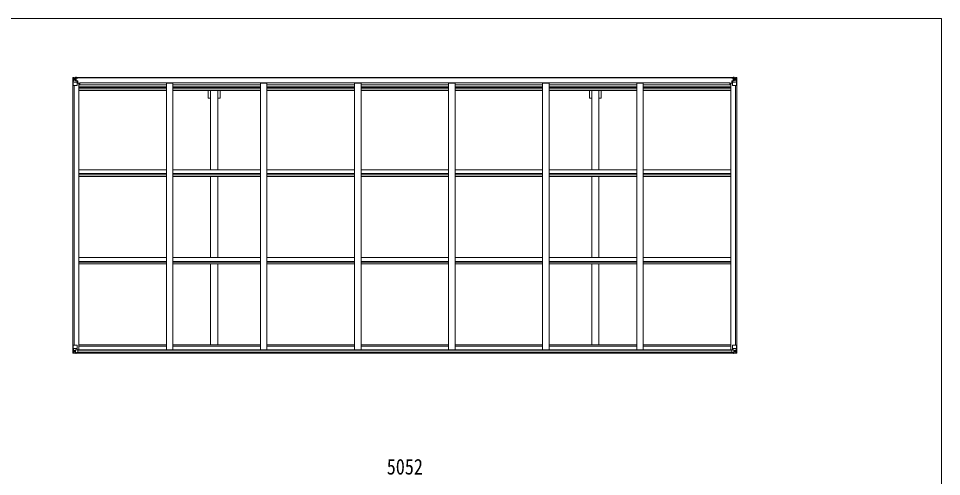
# Model space of a CAD drawing. Units: millimetres at full size; details may follow other scales. Extents: x -6988 to 7066, y -4877 to 4823.
# Drawn here: x -314 to 6712, y 1337 to 4823 of the extents above; entities that cross this region are included whole.
import ezdxf
from ezdxf.enums import TextEntityAlignment as Align

# ---------------------------------------------------------------- set-up
doc = ezdxf.new("R2010")
doc.units = ezdxf.units.MM
doc.header["$LTSCALE"] = 25
for name, color, linetype, lineweight in [('0-1_本体', 4, 'Continuous', 9), ('0-2_部品', 7, 'Continuous', 9), ('0-A_寸法', 6, 'Continuous', 9), ('F-0_240', 7, 'Continuous', 9)]:
    doc.layers.add(name, color=color, linetype=linetype, lineweight=lineweight)
doc.styles.add('ＭＳ ゴシック', font='')
doc.styles.get('ＭＳ ゴシック').set_extended_font_data('MS Gothic')

msp = doc.modelspace()

# ---------------------------------------------------------------- linework, layer by layer
at = {"layer": '0-1_本体'}
for p, q in [((122.21, 4373.29), (5131.21, 4373.29)), ((122.22, 4371.23), (5131.21, 4371.23)), ((100.71, 2337.45), (100.71, 4312.52)), ((109.71, 2337.45), (109.71, 4312.52)), ((110.41, 2337.45), (110.41, 4312.52)), ((132.71, 4331), (145.71, 4331)), ((145.71, 2301.1), (145.71, 4331)), ((145.71, 4317.95), (811.71, 4317.95)), ((145.71, 4301.52), (811.71, 4301.52)), ((145.71, 4297.73), (811.71, 4297.73)), ((145.71, 4286.38), (811.71, 4286.38)), ((5100.21, 4333.03), (153.21, 4333.03)), ((153.21, 4333.03), (153.21, 4317.95)), ((811.71, 2301.1), (811.71, 4330.36)), ((861.71, 4330.36), (811.71, 4330.36)), ((861.71, 2301.1), (861.71, 4330.36)), ((861.71, 4317.95), (1527.71, 4317.95)), ((861.71, 4301.52), (1527.71, 4301.52)), ((861.71, 4297.73), (1527.71, 4297.73)), ((861.71, 4286.38), (1527.71, 4286.38)), ((1527.71, 2301.1), (1527.71, 4330.36)), ((1577.71, 4330.36), (1527.71, 4330.36)), ((1577.71, 2301.1), (1577.71, 4330.36)), ((1577.71, 4317.95), (2243.71, 4317.95)), ((1577.71, 4301.52), (2243.71, 4301.52)), ((1577.71, 4297.73), (2243.71, 4297.73)), ((1577.71, 4286.38), (2243.71, 4286.38)), ((2243.71, 2301.1), (2243.71, 4330.36)), ((2293.71, 4330.36), (2243.71, 4330.36)), ((2293.71, 2301.1), (2293.71, 4330.36)), ((2293.71, 4317.95), (2959.71, 4317.95)), ((2293.71, 4301.52), (2959.71, 4301.52)), ((2293.71, 4297.73), (2959.71, 4297.73)), ((2293.71, 4286.38), (2959.71, 4286.38)), ((2959.71, 2301.1), (2959.71, 4330.36)), ((3009.71, 4330.36), (2959.71, 4330.36)), ((3009.71, 2301.1), (3009.71, 4330.36)), ((3009.71, 4317.95), (3675.71, 4317.95)), ((3009.71, 4301.52), (3675.71, 4301.52)), ((3009.71, 4297.73), (3675.71, 4297.73)), ((3009.71, 4286.38), (3675.71, 4286.38)), ((3675.71, 2301.1), (3675.71, 4330.36)), ((3725.71, 4330.36), (3675.71, 4330.36)), ((3725.71, 2301.1), (3725.71, 4330.36)), ((3725.71, 4317.95), (4391.71, 4317.95)), ((3725.71, 4301.52), (4391.71, 4301.52)), ((3725.71, 4297.73), (4391.71, 4297.73)), ((3725.71, 4286.38), (4391.71, 4286.38)), ((4391.71, 2301.1), (4391.71, 4330.36)), ((4441.71, 4330.36), (4391.71, 4330.36)), ((4441.71, 2301.1), (4441.71, 4330.36)), ((4441.71, 4317.95), (5107.71, 4317.95)), ((4441.71, 4301.52), (5107.71, 4301.52)), ((4441.71, 4297.73), (5107.71, 4297.73)), ((4441.71, 4286.38), (5107.71, 4286.38)), ((5100.21, 4333.03), (5100.21, 4317.95)), ((5107.71, 2301.1), (5107.71, 4331)), ((5120.71, 4331), (5107.71, 4331)), ((5143.01, 2337.45), (5143.01, 4312.52)), ((5143.71, 2337.45), (5143.71, 4312.52)), ((5152.71, 2337.45), (5152.71, 4312.52)), ((145.71, 4273.56), (811.71, 4273.56)), ((861.71, 4273.56), (1527.71, 4273.56)), ((1130.73, 4217.29), (1130.73, 4273.56)), ((1148.43, 4217.29), (1130.73, 4217.29)), ((1148.43, 3671), (1148.43, 4273.56)), ((1203.43, 3671), (1203.43, 4273.56)), ((1221.13, 4217.29), (1203.43, 4217.29)), ((1221.13, 4217.29), (1221.13, 4273.56)), ((1577.71, 4273.56), (2243.71, 4273.56)), ((2293.71, 4273.56), (2959.71, 4273.56)), ((3009.71, 4273.56), (3675.71, 4273.56)), ((3725.71, 4273.56), (4391.71, 4273.56)), ((4031.51, 4217.29), (4031.51, 4273.56)), ((4049.21, 4217.29), (4031.51, 4217.29)), ((4049.21, 3671), (4049.21, 4273.56)), ((4104.21, 3671), (4104.21, 4273.56)), ((4121.91, 4217.29), (4104.21, 4217.29)), ((4121.91, 4217.29), (4121.91, 4273.56)), ((4441.71, 4273.56), (5107.71, 4273.56)), ((145.71, 3671), (811.71, 3671)), ((861.71, 3671), (1527.71, 3671)), ((1577.71, 3671), (2243.71, 3671)), ((2293.71, 3671), (2959.71, 3671)), ((3009.71, 3671), (3675.71, 3671)), ((3725.71, 3671), (4391.71, 3671)), ((4441.71, 3671), (5107.71, 3671)), ((145.71, 3641.96), (811.71, 3641.96)), ((145.71, 3632.23), (811.71, 3632.23)), ((145.71, 3619.37), (811.71, 3619.37)), ((861.71, 3641.96), (1527.71, 3641.96)), ((861.71, 3632.23), (1527.71, 3632.23)), ((861.71, 3619.37), (1527.71, 3619.37)), ((1148.43, 3003.54), (1148.43, 3619.37)), ((1203.43, 3003.54), (1203.43, 3619.37)), ((1577.71, 3641.96), (2243.71, 3641.96)), ((1577.71, 3632.23), (2243.71, 3632.23)), ((1577.71, 3619.37), (2243.71, 3619.37)), ((2293.71, 3641.96), (2959.71, 3641.96)), ((2293.71, 3632.23), (2959.71, 3632.23)), ((2293.71, 3619.37), (2959.71, 3619.37)), ((3009.71, 3641.96), (3675.71, 3641.96)), ((3009.71, 3632.23), (3675.71, 3632.23)), ((3009.71, 3619.37), (3675.71, 3619.37)), ((3725.71, 3641.96), (4391.71, 3641.96)), ((3725.71, 3632.23), (4391.71, 3632.23)), ((3725.71, 3619.37), (4391.71, 3619.37)), ((4049.21, 3003.54), (4049.21, 3619.37)), ((4104.21, 3003.54), (4104.21, 3619.37)), ((4441.71, 3641.96), (5107.71, 3641.96)), ((4441.71, 3632.23), (5107.71, 3632.23)), ((4441.71, 3619.37), (5107.71, 3619.37)), ((145.71, 3003.54), (811.71, 3003.54)), ((145.71, 2973.79), (811.71, 2973.79)), ((145.71, 2969.37), (811.71, 2969.37)), ((145.71, 2956.36), (811.71, 2956.36)), ((861.71, 3003.54), (1527.71, 3003.54)), ((861.71, 2973.79), (1527.71, 2973.79)), ((861.71, 2969.37), (1527.71, 2969.37)), ((861.71, 2956.36), (1527.71, 2956.36)), ((1148.43, 2338.33), (1148.43, 2956.36)), ((1203.43, 2338.33), (1203.43, 2956.36)), ((1577.71, 3003.54), (2243.71, 3003.54)), ((1577.71, 2973.79), (2243.71, 2973.79)), ((1577.71, 2969.37), (2243.71, 2969.37)), ((1577.71, 2956.36), (2243.71, 2956.36)), ((2293.71, 3003.54), (2959.71, 3003.54)), ((2293.71, 2973.79), (2959.71, 2973.79)), ((2293.71, 2969.37), (2959.71, 2969.37)), ((2293.71, 2956.36), (2959.71, 2956.36)), ((3009.71, 3003.54), (3675.71, 3003.54)), ((3009.71, 2973.79), (3675.71, 2973.79)), ((3009.71, 2969.37), (3675.71, 2969.37)), ((3009.71, 2956.36), (3675.71, 2956.36)), ((3725.71, 3003.54), (4391.71, 3003.54)), ((3725.71, 2973.79), (4391.71, 2973.79)), ((3725.71, 2969.37), (4391.71, 2969.37)), ((3725.71, 2956.36), (4391.71, 2956.36)), ((4049.21, 2338.33), (4049.21, 2956.36)), ((4104.21, 2338.33), (4104.21, 2956.36)), ((4441.71, 3003.54), (5107.71, 3003.54)), ((4441.71, 2973.79), (5107.71, 2973.79)), ((4441.71, 2969.37), (5107.71, 2969.37)), ((4441.71, 2956.36), (5107.71, 2956.36)), ((811.71, 2338.33), (145.71, 2338.33)), ((811.71, 2329.2), (145.71, 2329.2)), ((1527.71, 2338.33), (861.71, 2338.33)), ((1527.71, 2329.2), (861.71, 2329.2)), ((2243.71, 2338.33), (1577.71, 2338.33)), ((2243.71, 2329.2), (1577.71, 2329.2)), ((2959.71, 2338.33), (2293.71, 2338.33)), ((2959.71, 2329.2), (2293.71, 2329.2)), ((3675.71, 2338.33), (3009.71, 2338.33)), ((3675.71, 2329.2), (3009.71, 2329.2)), ((4391.71, 2338.33), (3725.71, 2338.33)), ((4391.71, 2329.2), (3725.71, 2329.2)), ((5107.71, 2338.33), (4441.71, 2338.33)), ((5107.44, 2329.2), (4441.71, 2329.2)), ((127.52, 2276.6), (5125.89, 2276.6)), ((127.52, 2275.65), (5125.89, 2275.65)), ((136.98, 2301.1), (5116.43, 2301.1)), ((137.52, 2298.74), (5115.89, 2298.74)), ((137.52, 2283.09), (5115.89, 2283.09))]:
    msp.add_line(p, q, dxfattribs=at)
at = {"layer": '0-2_部品'}
for p, q in [((98.71, 4373.23), (98.71, 4373.2)), ((99.65, 4374.24), (99.65, 4374.24)), ((99.65, 4374.19), (99.65, 4374.23)), ((108.62, 4374.62), (100.69, 4374.15)), ((101.55, 4373.18), (101.55, 4373.11)), ((101.55, 4312.52), (101.55, 4373.11)), ((105.52, 4369.73), (102.79, 4373.4)), ((106.38, 4366.23), (108.71, 4366.29)), ((106.38, 4352.75), (106.38, 4366.23)), ((120.71, 4375.41), (108.71, 4374.63)), ((108.71, 4366.28), (120.71, 4366.28)), ((114.19, 4359.08), (114.19, 4358.12)), ((119.71, 4366.28), (120.71, 4366.28)), ((127.21, 4375.92), (120.71, 4375.52)), ((120.71, 4349.43), (120.71, 4375.52)), ((120.71, 4374.64), (127.21, 4375.04)), ((122.21, 4369.82), (120.71, 4369.82)), ((122.21, 4366.28), (120.71, 4366.28)), ((127.21, 4374.11), (122.21, 4374.02)), ((122.71, 4369.46), (122.21, 4369.46)), ((126.21, 4364.53), (122.21, 4364.53)), ((126.21, 4356.32), (122.21, 4356.32)), ((122.32, 4368.16), (126.21, 4368.16)), ((122.7, 4368.36), (122.7, 4368.53)), ((122.7, 4368.53), (122.71, 4368.53)), ((122.71, 4370.48), (122.71, 4368.53)), ((130.71, 4370.48), (122.71, 4370.48)), ((130.71, 4370.46), (122.71, 4370.46)), ((132.71, 4368.62), (122.71, 4368.53)), ((126.21, 4348.42), (126.21, 4368.39)), ((127.21, 4375.04), (127.21, 4375.92)), ((127.21, 4374.52), (127.21, 4375.04)), ((127.21, 4374.52), (127.21, 4374.11)), ((127.21, 4374.11), (127.21, 4373.29)), ((129.21, 4371.23), (129.21, 4370.48)), ((132.21, 4373.72), (132.21, 4373.29)), ((132.51, 4373.72), (132.21, 4373.72)), ((132.51, 4373.72), (134.2, 4373.29)), ((132.71, 4370.22), (137.71, 4370.22)), ((132.71, 4368.62), (132.71, 4370.22)), ((137.71, 4371.23), (137.71, 4370.22)), ((137.71, 4370.22), (138.71, 4370.22)), ((138.71, 4370.22), (138.71, 4371.23)), ((138.71, 4370.22), (138.71, 4368.66)), ((138.71, 4368.54), (138.71, 4368.66)), ((5114.71, 4370.22), (5114.71, 4371.23)), ((5115.71, 4370.22), (5114.71, 4370.22)), ((5114.71, 4370.22), (5114.71, 4368.66)), ((5114.71, 4368.54), (5114.71, 4368.66)), ((5115.71, 4371.23), (5115.71, 4370.22)), ((5120.71, 4370.22), (5115.71, 4370.22)), ((5120.91, 4373.72), (5119.22, 4373.29)), ((5120.71, 4368.62), (5120.71, 4370.22)), ((5120.71, 4368.62), (5130.71, 4368.53)), ((5120.91, 4373.72), (5121.21, 4373.72)), ((5121.21, 4373.72), (5121.21, 4373.29)), ((5122.71, 4370.48), (5130.71, 4370.48)), ((5122.71, 4370.46), (5130.71, 4370.46)), ((5126.21, 4375.92), (5132.71, 4375.52)), ((5126.21, 4375.04), (5126.21, 4375.92)), ((5132.71, 4374.64), (5126.21, 4375.04)), ((5126.21, 4374.52), (5126.21, 4375.04)), ((5126.21, 4374.52), (5126.21, 4374.11)), ((5126.21, 4374.11), (5131.21, 4374.02)), ((5126.21, 4374.11), (5126.21, 4373.29)), ((5127.21, 4348.42), (5127.21, 4368.39)), ((5131.1, 4368.16), (5127.21, 4368.16)), ((5127.21, 4364.53), (5131.21, 4364.53)), ((5127.21, 4356.32), (5131.21, 4356.32)), ((5130.71, 4370.48), (5130.71, 4368.53)), ((5130.71, 4369.46), (5131.21, 4369.46)), ((5130.71, 4368.36), (5130.71, 4368.53)), ((5130.71, 4368.53), (5130.71, 4368.53)), ((5131.21, 4369.82), (5132.71, 4369.82)), ((5131.21, 4366.28), (5132.71, 4366.28)), ((5132.71, 4349.43), (5132.71, 4375.52)), ((5132.71, 4375.41), (5144.71, 4374.63)), ((5133.71, 4366.28), (5132.71, 4366.28)), ((5144.71, 4366.28), (5132.71, 4366.28)), ((5139.23, 4359.08), (5139.23, 4358.12)), ((5147.04, 4366.23), (5144.71, 4366.29)), ((5144.8, 4374.62), (5152.72, 4374.15)), ((5147.04, 4352.75), (5147.04, 4366.23)), ((5147.89, 4369.73), (5150.63, 4373.4)), ((5151.86, 4373.18), (5151.86, 4373.11)), ((5151.86, 4312.52), (5151.86, 4373.11)), ((5153.77, 4374.24), (5153.77, 4374.24)), ((5153.77, 4374.19), (5153.77, 4374.23)), ((5154.71, 4373.23), (5154.71, 4373.2)), ((101.55, 4312.52), (131.71, 4312.52)), ((102.1, 4339.41), (106.24, 4351.49)), ((102.1, 4339.41), (108.71, 4339.19)), ((108.71, 4352.72), (106.38, 4352.75)), ((108.71, 4352.72), (120.71, 4352.72)), ((108.71, 4352.72), (108.71, 4352.72)), ((108.71, 4339.19), (132.71, 4339.19)), ((122.21, 4352.72), (120.71, 4352.72)), ((121.53, 4349.17), (131.88, 4347.52)), ((121.53, 4348.53), (121.53, 4349.17)), ((131.88, 4346.88), (121.53, 4348.53)), ((131.88, 4347.52), (131.88, 4346.88)), ((132.16, 4347.44), (136.21, 4347.4)), ((132.71, 4313.52), (132.71, 4346.62)), ((137.21, 4335.52), (132.71, 4335.52)), ((153.21, 4331.61), (132.71, 4331.61)), ((137.21, 4347.39), (136.21, 4347.4)), ((136.21, 4345.67), (137.21, 4345.67)), ((137.21, 4331.61), (137.21, 4347.39)), ((5100.21, 4331.61), (5120.71, 4331.61)), ((5116.21, 4347.39), (5117.21, 4347.4)), ((5116.21, 4331.61), (5116.21, 4347.39)), ((5117.21, 4345.67), (5116.21, 4345.67)), ((5116.21, 4335.52), (5120.71, 4335.52)), ((5121.26, 4347.44), (5117.21, 4347.4)), ((5120.71, 4313.52), (5120.71, 4346.62)), ((5144.71, 4339.19), (5120.71, 4339.19)), ((5131.88, 4349.17), (5121.53, 4347.52)), ((5121.53, 4346.88), (5131.88, 4348.53)), ((5121.53, 4347.52), (5121.53, 4346.88)), ((5151.86, 4312.52), (5121.71, 4312.52)), ((5131.21, 4352.72), (5132.71, 4352.72)), ((5131.88, 4348.53), (5131.88, 4349.17)), ((5144.71, 4352.72), (5132.71, 4352.72)), ((5144.71, 4352.72), (5147.04, 4352.75)), ((5144.71, 4352.72), (5144.71, 4352.72)), ((5151.32, 4339.41), (5144.71, 4339.19)), ((5151.32, 4339.41), (5147.18, 4351.49)), ((99.02, 2337.45), (132.02, 2337.45)), ((99.02, 2276.74), (99.02, 2337.45)), ((101.86, 2337.45), (101.86, 2276.86)), ((133.02, 2336.45), (133.02, 2303.35)), ((5120.39, 2336.45), (5120.39, 2303.35)), ((5154.39, 2337.45), (5121.39, 2337.45)), ((5151.55, 2337.45), (5151.55, 2276.86)), ((5154.39, 2276.74), (5154.39, 2337.45)), ((99.96, 2275.78), (99.96, 2275.74)), ((108.93, 2275.35), (101.01, 2275.82)), ((101.87, 2276.79), (101.86, 2276.86)), ((102.41, 2310.57), (109.02, 2310.78)), ((102.41, 2310.57), (106.55, 2298.48)), ((105.83, 2280.24), (103.1, 2276.57)), ((109.02, 2297.25), (106.69, 2297.22)), ((106.69, 2297.22), (106.69, 2283.75)), ((106.69, 2283.75), (109.02, 2283.69)), ((109.02, 2310.78), (133.02, 2310.78)), ((109.02, 2297.25), (109.02, 2297.25)), ((121.02, 2297.25), (109.02, 2297.25)), ((109.02, 2283.69), (121.02, 2283.69)), ((121.02, 2274.56), (109.02, 2275.35)), ((113.54, 2290.89), (113.54, 2291.85)), ((121.02, 2301.23), (127.52, 2301.23)), ((121.02, 2301.23), (121.02, 2274.45)), ((132.19, 2303.09), (121.85, 2301.44)), ((121.85, 2301.44), (121.85, 2301.23)), ((124.54, 2301.23), (132.19, 2302.46)), ((127.52, 2301.23), (136.52, 2301.2)), ((127.52, 2274.05), (127.52, 2279.99)), ((136.52, 2279.42), (127.52, 2279.37)), ((132.19, 2302.46), (132.19, 2303.09)), ((137.52, 2300.29), (137.52, 2280.14)), ((5115.89, 2300.29), (5115.89, 2280.14)), ((5125.89, 2301.23), (5116.89, 2301.2)), ((5116.89, 2279.42), (5125.89, 2279.37)), ((5144.39, 2310.78), (5120.39, 2310.78)), ((5121.22, 2303.09), (5131.57, 2301.44)), ((5121.22, 2302.46), (5121.22, 2303.09)), ((5128.87, 2301.23), (5121.22, 2302.46)), ((5132.39, 2301.23), (5125.89, 2301.23)), ((5125.89, 2274.05), (5125.89, 2279.99)), ((5131.57, 2301.44), (5131.57, 2301.23)), ((5132.39, 2301.23), (5132.39, 2274.45)), ((5132.39, 2297.25), (5144.39, 2297.25)), ((5144.39, 2283.69), (5132.39, 2283.69)), ((5132.39, 2274.56), (5144.39, 2275.35)), ((5139.87, 2290.89), (5139.87, 2291.85)), ((5151, 2310.57), (5144.39, 2310.78)), ((5144.39, 2297.25), (5144.39, 2297.25)), ((5144.39, 2297.25), (5146.73, 2297.22)), ((5146.73, 2283.75), (5144.39, 2283.69)), ((5144.49, 2275.35), (5152.41, 2275.82)), ((5146.73, 2297.22), (5146.73, 2283.75)), ((5151, 2310.57), (5146.86, 2298.48)), ((5147.58, 2280.24), (5150.32, 2276.57)), ((5151.55, 2276.79), (5151.55, 2276.86)), ((5153.46, 2275.78), (5153.46, 2275.74))]:
    msp.add_line(p, q, dxfattribs=at)
for points in [[(98.71, 4373.2), (98.71, 4312.52), (101.55, 4312.52)], [(99.65, 4374.24), (108.71, 4374.79), (120.71, 4375.52)], [(112.27, 4360.04), (111.31, 4360.04), (111.31, 4361), (112.27, 4361)], [(113.23, 4361.96), (113.23, 4362.92), (114.19, 4362.92), (114.19, 4361.96)], [(114.19, 4358.12), (113.23, 4358.12), (113.23, 4359.08)], [(115.15, 4361), (116.11, 4361), (116.11, 4360.04), (115.15, 4360.04)], [(127.21, 4374.52), (122.21, 4374.52), (122.21, 4349.06)], [(137.71, 4368.5), (122.71, 4368.36), (122.7, 4368.36)], [(122.71, 4369.46), (130.71, 4369.46), (130.71, 4371.23)], [(132.71, 4368.62), (132.71, 4368.61), (138.71, 4368.66)], [(5120.71, 4368.62), (5120.71, 4368.61), (5114.71, 4368.66)], [(5115.71, 4368.5), (5130.71, 4368.36), (5130.71, 4368.36)], [(5130.71, 4369.46), (5122.71, 4369.46), (5122.71, 4371.23)], [(5126.21, 4374.52), (5131.21, 4374.52), (5131.21, 4349.06)], [(5153.77, 4374.24), (5144.71, 4374.79), (5132.71, 4375.52)], [(5138.27, 4361), (5137.31, 4361), (5137.31, 4360.04), (5138.27, 4360.04)], [(5140.19, 4361.96), (5140.19, 4362.92), (5139.23, 4362.92), (5139.23, 4361.96)], [(5139.23, 4358.12), (5140.19, 4358.12), (5140.19, 4359.08)], [(5141.15, 4360.04), (5142.11, 4360.04), (5142.11, 4361), (5141.15, 4361)], [(5154.71, 4373.2), (5154.71, 4312.52), (5151.86, 4312.52)], [(136.21, 4347.4), (136.21, 4345.67), (132.71, 4345.65)], [(5117.21, 4347.4), (5117.21, 4345.67), (5120.71, 4345.65)], [(99.96, 2275.74), (109.02, 2275.18), (127.52, 2274.05)], [(112.58, 2288.97), (111.62, 2288.97), (111.62, 2289.93), (112.58, 2289.93)], [(113.54, 2291.85), (114.5, 2291.85), (114.5, 2290.89)], [(114.5, 2288.01), (114.5, 2287.05), (113.54, 2287.05), (113.54, 2288.01)], [(115.46, 2289.93), (116.42, 2289.93), (116.42, 2288.97), (115.46, 2288.97)], [(137.52, 2280.14), (137.51, 2280.03), (127.52, 2279.99)], [(5115.89, 2280.14), (5115.91, 2280.03), (5125.89, 2279.99)], [(5153.46, 2275.74), (5144.39, 2275.18), (5125.89, 2274.05)], [(5137.95, 2289.93), (5136.99, 2289.93), (5136.99, 2288.97), (5137.95, 2288.97)], [(5139.87, 2291.85), (5138.91, 2291.85), (5138.91, 2290.89)], [(5138.91, 2288.01), (5138.91, 2287.05), (5139.87, 2287.05), (5139.87, 2288.01)], [(5140.83, 2288.97), (5141.79, 2288.97), (5141.79, 2289.93), (5140.83, 2289.93)]]:
    msp.add_lwpolyline(points, dxfattribs=at)
for centre in [(113.71, 4360.52), (5139.71, 4360.52), (114.02, 2289.45), (5139.39, 2289.45)]:
    msp.add_circle(centre, 5.3, dxfattribs=at)
for centre, radius, start, end in [((99.71, 4373.24), 1, 93.50017, 180.00079), ((99.71, 4373.23), 0.999, 93.4424, 179.95083), ((99.71, 4373.19), 0.999, 93.4424, 179.95083), ((100.86, 4386.84), 12.7, 269.24466, 275.10311), ((102.83, 4373.23), 1.28, 131.17831, 182.45895), ((112.27, 4361.96), 0.96, 270, 0), ((112.27, 4359.08), 0.96, 0, 90), ((115.15, 4361.96), 0.96, 180, 270), ((115.15, 4359.08), 0.96, 90, 180), ((122.71, 4370.98), 0.5, 179.99802, 269.99691), ((122.71, 4370.96), 0.5, 180.00109, 270.00109), ((122.71, 4368.03), 0.5, 90.52895, 180.04464), ((122.72, 4367.85), 0.513, 91.88028, 181.04707), ((137.85, 4376.18), 7.69, 268.96999, 276.43426), ((5115.57, 4376.18), 7.69, 263.56574, 271.03001), ((5130.71, 4370.98), 0.5, 270.00309, 0.00198), ((5130.71, 4370.96), 0.5, 269.99891, 359.99891), ((5130.71, 4368.03), 0.5, 359.95536, 89.47105), ((5130.69, 4367.85), 0.513, 358.95293, 88.11972), ((5138.27, 4361.96), 0.96, 270, 0), ((5138.27, 4359.08), 0.96, 0, 90), ((5141.15, 4361.96), 0.96, 180, 270), ((5141.15, 4359.08), 0.96, 90, 180), ((5150.58, 4373.23), 1.28, 357.54105, 48.82169), ((5152.55, 4386.84), 12.7, 264.89689, 270.75534), ((5153.71, 4373.24), 1, 359.99921, 86.49983), ((5153.71, 4373.23), 0.999, 0.04917, 86.5576), ((5153.71, 4373.19), 0.999, 0.04917, 86.5576), ((121.64, 4350.1), 0.937, 182.32209, 263.26766), ((121.64, 4349.47), 0.937, 182.32209, 263.26766), ((131.71, 4313.52), 1, 270, 0), ((131.77, 4346.58), 0.937, 2.32209, 83.26766), ((131.77, 4345.95), 0.937, 2.32209, 83.26766), ((5121.64, 4346.58), 0.937, 96.73234, 177.67791), ((5121.64, 4345.95), 0.937, 96.73234, 177.67791), ((5121.71, 4313.52), 1, 180, 270), ((5131.77, 4350.1), 0.937, 276.73234, 357.67791), ((5131.77, 4349.47), 0.937, 276.73234, 357.67791), ((132.02, 2336.45), 1, 0, 90), ((5121.39, 2336.45), 1, 90, 180), ((100.02, 2276.78), 0.999, 180.04917, 266.5576), ((100.02, 2276.74), 0.999, 180.04917, 266.5576), ((100.02, 2276.73), 1, 179.99921, 266.49983), ((101.17, 2263.13), 12.7, 84.89689, 90.75534), ((103.15, 2276.74), 1.28, 177.54105, 228.82169), ((112.58, 2290.89), 0.96, 270, 0), ((112.58, 2288.01), 0.96, 0, 90), ((115.46, 2290.89), 0.96, 180, 270), ((115.46, 2288.01), 0.96, 90, 180), ((121.96, 2300.51), 0.937, 96.73234, 129.06602), ((132.08, 2304.02), 0.937, 276.73234, 357.67791), ((132.08, 2303.39), 0.937, 276.73234, 357.67791), ((5121.33, 2304.02), 0.937, 182.32209, 263.26766), ((5121.33, 2303.39), 0.937, 182.32209, 263.26766), ((5131.46, 2300.51), 0.937, 50.93398, 83.26766), ((5137.95, 2290.89), 0.96, 270, 0), ((5137.95, 2288.01), 0.96, 0, 90), ((5140.83, 2290.89), 0.96, 180, 270), ((5140.83, 2288.01), 0.96, 90, 180), ((5150.27, 2276.74), 1.28, 311.17831, 2.45895), ((5152.24, 2263.13), 12.7, 89.24466, 95.10311), ((5153.39, 2276.73), 1, 273.50017, 0.00079), ((5153.4, 2276.78), 0.999, 273.4424, 359.95083), ((5153.4, 2276.74), 0.999, 273.4424, 359.95083)]:
    msp.add_arc(centre, radius, start, end, dxfattribs=at)
for centre, major_axis, ratio, start_param, end_param in [((300.65, 4386.55), (201, 12.36), 0.060933, 3.1373463, 3.1378449), ((101.65, 4374.31), (2, 0.12), 0.060933, 3.1378449, 4.2119296), ((101.84, 4371.22), (-0.02, 3), 0.466854, 5.5234897, 6.1575023), ((103.5, 4366.15), (0.03, 5), 0.573921, 4.7320603, 5.5159136), ((26.96, 4366.28), (81.75, 0), 0.061163, 0, 0.0007725), ((5226.46, 4366.28), (-81.75, 0), 0.061163, 6.2824128, 6.2831853), ((5149.91, 4366.15), (-0.03, 5), 0.573921, 0.7672717, 1.551125), ((5151.58, 4371.22), (0.02, 3), 0.466854, 0.125683, 0.7596956), ((5151.77, 4374.31), (-2, 0.12), 0.060933, 2.0712557, 3.1453404), ((4952.77, 4386.55), (-201, 12.36), 0.060933, 3.1453404, 3.145839), ((102.82, 4341.75), (0.85, 2.32), 0.403757, 2.3087461, 3.2744049), ((104.97, 4352.78), (0, 3), 0.468246, 4.2703918, 4.7058971), ((5148.44, 4352.78), (0, 3), 0.468246, 1.5772882, 2.0127935), ((5150.6, 4341.75), (-0.85, 2.32), 0.403757, 3.0087805, 3.9744392), ((101.96, 2275.66), (2, -0.12), 0.060933, 2.0712557, 3.1453404), ((300.96, 2263.43), (201, -12.36), 0.060933, 3.1453404, 3.145839), ((103.13, 2308.22), (0.85, -2.32), 0.403757, 3.0087805, 3.9744392), ((102.15, 2278.76), (-0.02, -3), 0.466854, 0.125683, 0.7596956), ((103.82, 2283.83), (0.03, -5), 0.573921, 0.7672717, 1.551125), ((105.28, 2297.2), (0, -3), 0.468246, 1.5772882, 2.0127935), ((27.27, 2283.69), (81.75, 0), 0.061163, 6.2824128, 6.2831853), ((136.52, 2300.3), (1, -0.021), 0.906239, 0.0187047, 1.589501), ((136.52, 2280.13), (1, 0.012), 0.707053, 4.7036637, 6.124411), ((5116.89, 2300.3), (-1, -0.021), 0.906239, 4.6936843, 6.2644806), ((5116.89, 2280.13), (-1, 0.012), 0.707053, 0.1587743, 1.5795216), ((5226.14, 2283.69), (-81.75, 0), 0.061163, 0, 0.0007725), ((5148.13, 2297.2), (0, -3), 0.468246, 4.2703918, 4.7058971), ((5149.6, 2283.83), (-0.03, -5), 0.573921, 4.7320603, 5.5159136), ((5151.26, 2278.76), (0.02, -3), 0.466854, 5.5234897, 6.1575023), ((5150.28, 2308.22), (-0.85, -2.32), 0.403757, 2.3087461, 3.2744049), ((5151.46, 2275.66), (-2, -0.12), 0.060933, 3.1378449, 4.2119296), ((4952.46, 2263.43), (-201, -12.36), 0.060933, 3.1373463, 3.1378449)]:
    msp.add_ellipse(centre, major_axis=major_axis, ratio=ratio, start_param=start_param, end_param=end_param, dxfattribs=at)
at = {"layer": 'F-0_240', "color": 5}
for p, q in [((-6987.88, 4822.79), (6712.12, 4822.79)), ((6712.12, 4822.79), (6712.12, -4877.21))]:
    msp.add_line(p, q, dxfattribs=at)

# ---------------------------------------------------------------- texts
at = {"layer": '0-A_寸法', "color": 7, "style": 'ＭＳ ゴシック', "width": 0.85}
msp.add_text('5052', height=119.1, dxfattribs=at).set_placement((2489.21, 1316.83), align=Align.BOTTOM_LEFT)

doc.saveas('drawing.dxf')
